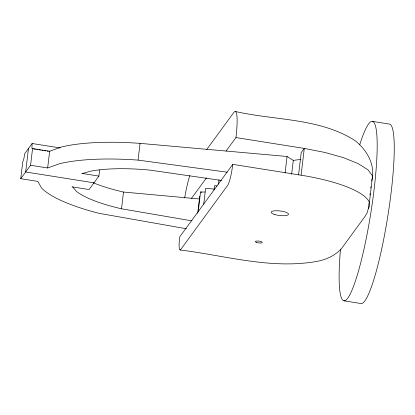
<?xml version="1.0" encoding="UTF-8"?>
<svg xmlns="http://www.w3.org/2000/svg" width="415" height="415" viewBox="0 0 415 415"><rect width="100%" height="100%" fill="white"/><g stroke="black" fill="none" stroke-linecap="round" stroke-linejoin="round"><path stroke-width="0.62" d="M60.242 147.963L32.142 143.507L31.939 147.75L32.282 148.731L32.572 148.523L30.575 165.263L20.75 178.694L37.832 181.407L41.645 188.166A119.904 31.436 6.8 0 0 99.118 213.341L186.366 228.743M20.75 178.694L22.747 161.954L23.847 158.805L24.776 153.581L32.142 143.507M28.459 148.544L25.663 171.981L93.992 182.823M30.575 165.263L47.658 167.976L49.655 151.231L61.534 146.967A119.904 31.436 6.8 0 1 140.057 143.367L287.056 156.481L293.291 160.382L300.834 159.396M71.997 186.828L89.08 189.541L98.905 176.105L99.647 169.906M191.974 220.873L121.517 208.787L123.514 192.041A85.993 22.545 6.8 0 1 93.271 182.771M47.658 167.976L59.537 163.707A119.904 31.436 6.8 0 1 138.065 160.112L140.057 143.367M197.706 213.362L199.75 196.259M198.214 211.593L200.554 191.958L205.031 192.026M203.724 204.164L205.612 188.332L214.643 189.136M214.047 190.065L214.571 185.63L217.123 186.034M218.487 184.161L219.016 179.726M285.089 172.951L287.056 156.481M291.631 174.316L293.291 160.382M298.551 174.938L301.212 152.616L304.283 148.42L325.007 152.471L343.309 157.622L357.948 163.52L367.929 169.761L372.561 175.919L369.371 202.707M180.037 249.965C224.474 255.458 269.475 269.107 314.56 261.792C324.66 260.309 334.526 256.263 341.493 248.585L365.034 216.407L367.244 212.615L368.349 208.366A83.861 21.99 6.8 0 0 301.093 175.203L304.283 148.42L235.953 137.578L226.025 151.143M368.349 208.366L368.956 203.262M369.947 194.972L370.097 193.696M370.782 187.959L370.932 186.683M371.653 180.95C375.917 165.435 366.969 149.82 354.913 140.514C319.529 117.896 274.777 120.516 235.258 111.453M206.737 149.483L233.806 112.486A34.943 4.928 -81 0 1 235.953 137.578M191.284 198.64L206.556 177.76M232.758 164.361L179.69 236.908A17.472 2.464 -81 0 0 180.764 249.451L227.695 185.298A17.472 2.464 -81 0 0 232.758 164.361L301.093 175.203M82.445 173.496L90.952 171.115A85.993 22.545 6.8 0 1 149.825 170.093L221.527 180.468M123.514 192.041L199.698 199.008M138.065 160.112L227.192 172.189M372.307 121.362L389.389 124.069A90.849 12.808 -81 0 1 387.968 215.255A90.849 12.808 -81 0 1 361.071 303.547L343.988 300.834M32.064 148.466L49.945 151.304M33.558 148.933L35.477 149.234M36.753 149.436L38.03 149.644M39.306 149.846L40.582 150.048M41.863 150.251L43.139 150.453M44.415 150.655L45.692 150.858M46.968 151.06L48.249 151.262M81.822 173.397L98.905 176.105M200.554 191.958L201.773 192.368M72.62 186.926L76.236 191.232A85.993 22.545 6.8 0 0 121.517 208.787M184.654 197.955A34.943 4.928 -81 0 1 189.831 175.576M359.8 144.539A90.849 12.808 -81 0 1 376.867 157.757A90.849 12.808 -81 0 1 352.797 288.192A90.849 12.808 -81 0 1 340.487 249.197M274.248 214.384A8.736 2.293 6.8 0 0 288.389 214.597A8.736 2.293 6.8 0 0 276.909 210.747A8.736 2.293 6.8 0 0 274.248 214.384M256.423 242.422A3.496 0.918 6.8 0 0 262.181 242.599A3.496 0.918 6.8 0 0 257.793 241.016A3.496 0.918 6.8 0 0 256.423 242.422"/></g></svg>
